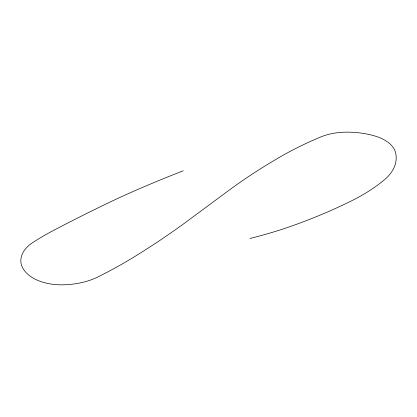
<?xml version="1.0" encoding="UTF-8"?>
<svg xmlns="http://www.w3.org/2000/svg" width="417" height="417" viewBox="0 0 417 417"><rect width="100%" height="100%" fill="white"/><g stroke="black" fill="none" stroke-linecap="round" stroke-linejoin="round"><path stroke-width="0.63" d="M183.282 170.793A1061.932 613.099 0 0 0 141.134 187.999A786.639 454.165 0 0 0 106.252 203.887A1672.405 965.553 0 0 0 52.959 230.726A269.763 155.744 0 0 0 32.99 242.392A48.059 27.746 0 0 0 20.85 260.271A42.685 24.645 0 0 0 31.775 277.237A39.646 22.888 0 0 0 61.7 284.832A56.623 32.693 0 0 0 98.219 276.815A503.877 290.91 0 0 0 136.844 255.251A933.726 539.082 0 0 0 184.502 223.21L231.112 188.713A649.623 375.055 0 0 1 280.526 156.719A327.465 189.063 0 0 1 320.678 137A44.473 25.677 0 0 1 345.276 132.168A60.939 35.184 0 0 1 374.956 136.015A38.651 22.315 0 0 1 395.723 153.232A67.226 38.812 0 0 1 384.083 180.071A193.811 111.897 0 0 1 351.51 200.853A464.257 268.037 0 0 1 290.743 226.368A295.799 170.777 0 0 1 272.119 232.41A385.548 222.595 0 0 1 250.096 238.456"/></g></svg>
